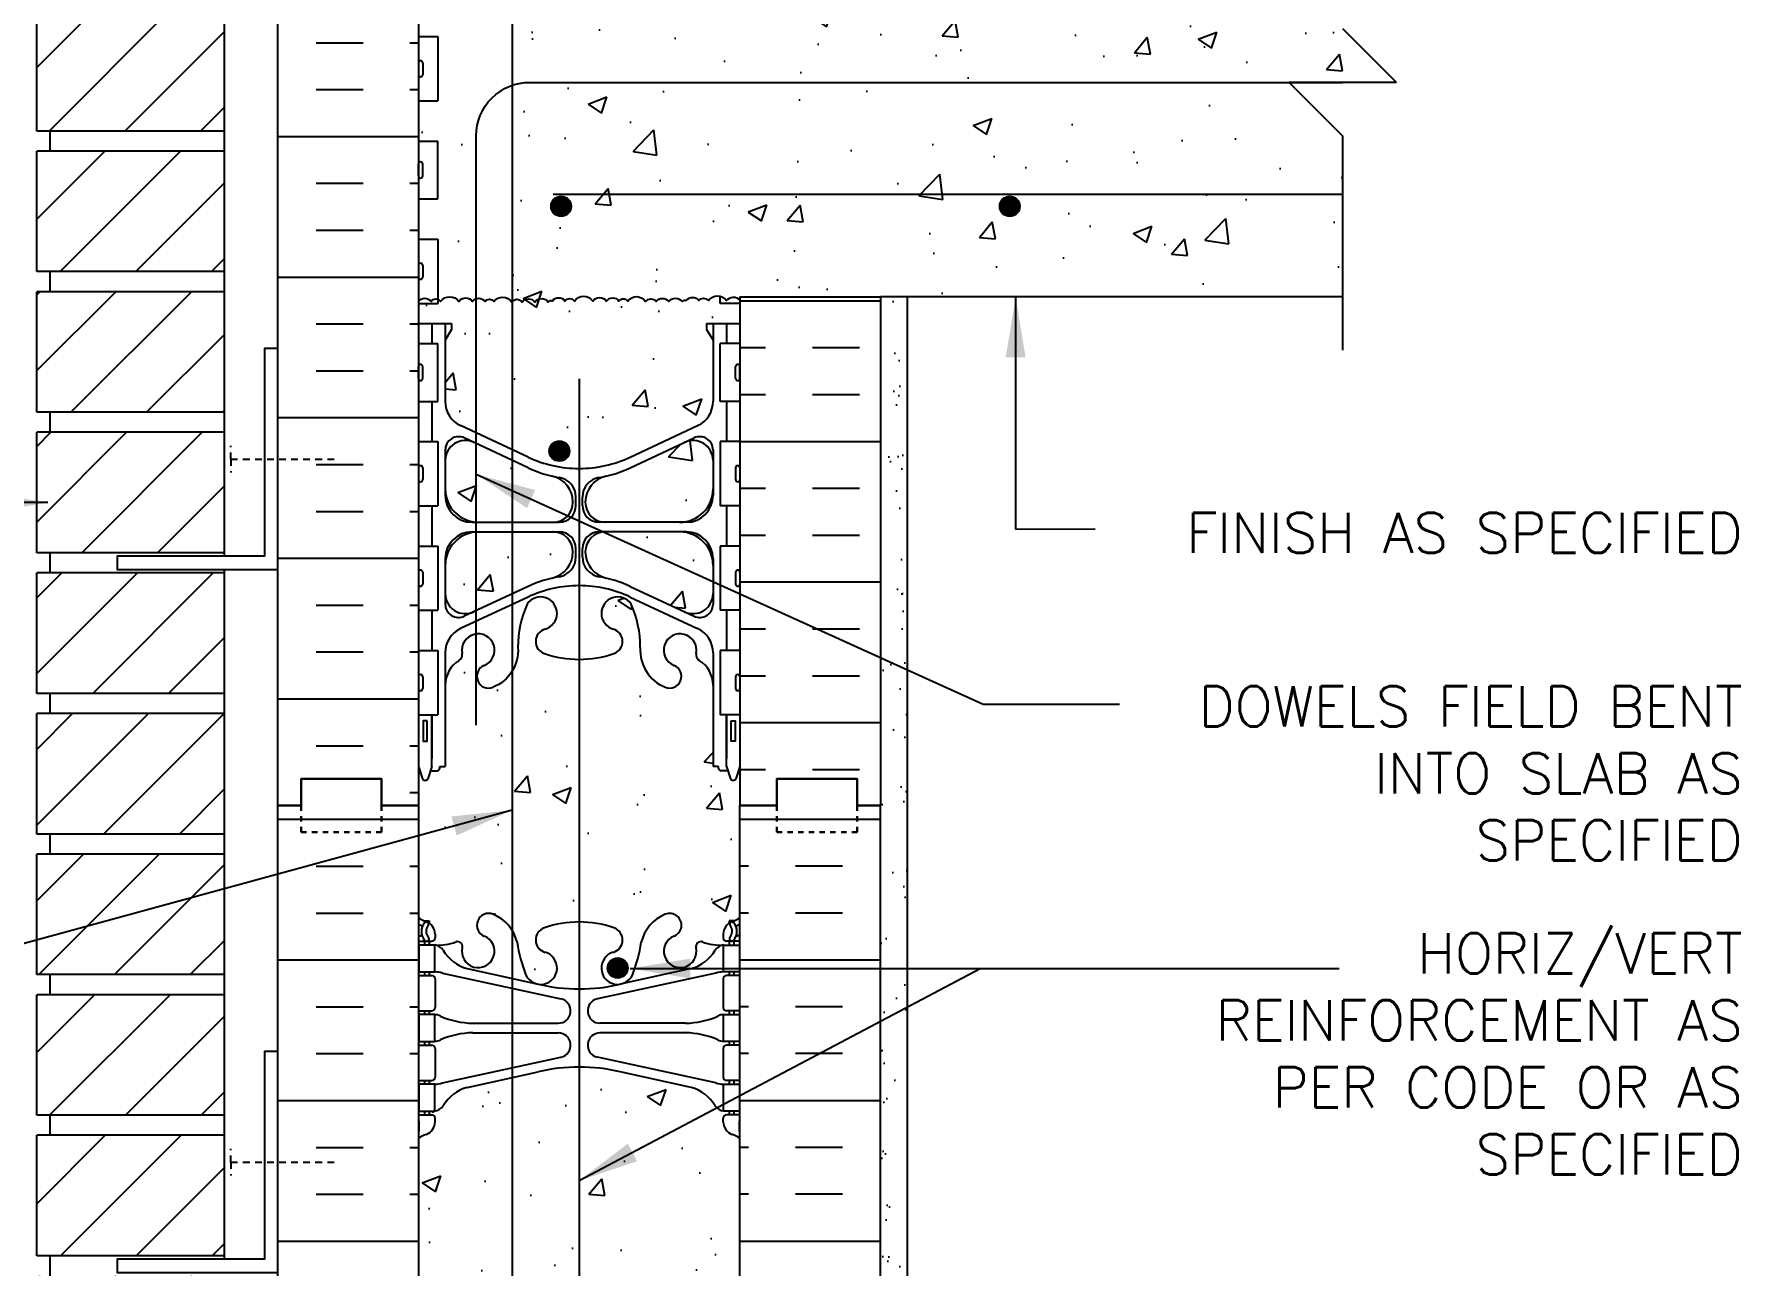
# Model space of a CAD drawing. Header units: inches. Extents: x 75 to 122.9, y 106 to 174.4.
# Drawn here: x 91 to 122.86, y 137.81 to 160.8 of the extents above; entities that cross this region are included whole.
import ezdxf

# ---------------------------------------------------------------- set-up
doc = ezdxf.new("R2010")
doc.units = ezdxf.units.IN
doc.header["$LTSCALE"] = 0.5
doc.header["$MEASUREMENT"] = 0
doc.linetypes.add('DASHED2', pattern=[0.375, 0.25, -0.125])
for name, color, linetype in [('HATCH', 12, 'Continuous'), ('line25', 2, 'Continuous'), ('LINE3', 3, 'Continuous'), ('LINE50', 5, 'Continuous'), ('LINE9', 9, 'Continuous'), ('TEXT', 4, 'Continuous'), ('Web_Edge', 9, 'Continuous')]:
    doc.layers.add(name, color=color, linetype=linetype)
doc.styles.add('DIM', font='romans.shx', dxfattribs={"width": 0.7})
doc.styles.add('ROMANS', font='romans.shx', dxfattribs={"height": 0.75})
doc.dimstyles.new('ext_12', dxfattribs={"dimscale": 12, "dimtxt": 0.09375, "dimasz": 0.09375, "dimexe": 0.09375, "dimexo": 0.0625, "dimgap": 0.0625, "dimtad": 1, "dimdec": 1, "dimzin": 3, "dimdsep": 46, "dimlunit": 4, "dimtxsty": 'DIM', "dimcen": 0.09, "dimdle": 0.09375, "dimclrt": 4, "dimadec": 0, "dimazin": 0, "dimtfac": 1, "dimtdec": 1, "dimtmove": 2, "dimatfit": 3, "dimfxl": 1, "dimfrac": 2, "dimtolj": 1, "dimtzin": 0, "dimarcsym": 0})

msp = doc.modelspace()

# ---------------------------------------------------------------- hatches: boundary and pattern name
at = {"layer": 'HATCH'}
h = msp.add_hatch(dxfattribs=at)
h.set_pattern_fill('AR-CONC', color=256, scale=0.5)
h.paths.add_polyline_path([(104.178, 130.49, 0.064398), (104.068, 130.556), (103.978, 130.556), (103.978, 130.598, -0.249069), (103.868, 130.805), (103.868, 130.872, -0.414214), (103.931, 130.935), (103.978, 130.935), (103.978, 131.005), (103.873, 131.005, 0.10046), (103.479, 130.948, -0.601435), (103.36, 131.053, 2.182095), (102.95, 130.84, -1), (102.786, 130.431, -0.24438), (102.338, 130.952, 0.053157), (102.172, 131.566, 0.223253), (101.972, 131.731), (101.952, 131.735, 0.955472), (101.814, 131.142, -0.735593), (101.827, 130.684, -0.082755), (101.178, 130.576, -0.082755), (100.53, 130.684, -0.735593), (100.542, 131.142, 0.955472), (100.404, 131.735), (100.384, 131.731, 0.223253), (100.184, 131.566, 0.053157), (100.018, 130.952, -0.24438), (99.57, 130.431, -1), (99.406, 130.84, 2.182095), (98.996, 131.053, -0.601435), (98.877, 130.948, 0.10046), (98.483, 131.005), (98.378, 131.005), (98.378, 130.935), (98.426, 130.935, -0.414214), (98.488, 130.872), (98.488, 130.805, -0.249069), (98.378, 130.598), (98.378, 130.556), (98.288, 130.556, 0.064398), (98.178, 130.49), (98.178, 128.401), (98.178, 128.401), (99.178, 129.401), (99.178, 127.401), (100.178, 128.401), (104.178, 128.401)])
h.paths.add_polyline_path([(104.178, 140.182, 0.082415), (104.035, 140.262, -0.317837), (103.868, 140.497), (103.868, 140.565, -0.414214), (103.931, 140.627), (103.978, 140.627), (103.978, 140.697), (103.873, 140.697, -0.188973), (103.717, 140.792, 0.196323), (103.268, 141.138), (101.946, 141.429, 0.057795), (101.178, 141.518, 0.057795), (100.41, 141.429), (99.088, 141.138, 0.196323), (98.639, 140.792, -0.188973), (98.483, 140.697), (98.378, 140.697), (98.378, 140.627), (98.426, 140.627, -0.414214), (98.488, 140.565), (98.488, 140.497, -0.317837), (98.321, 140.262, 0.082415), (98.178, 140.182), (98.178, 134.62, 0.082415), (98.321, 134.541, -0.317837), (98.488, 134.305), (98.488, 134.237, -0.414214), (98.426, 134.175), (98.378, 134.175), (98.378, 134.105), (98.483, 134.105, -0.188973), (98.639, 134.01, 0.196323), (99.088, 133.664), (100.41, 133.373, 0.057795), (101.178, 133.284, 0.057795), (101.946, 133.373), (103.268, 133.664, 0.196323), (103.717, 134.01, -0.188973), (103.873, 134.105), (103.978, 134.105), (103.978, 134.175), (103.931, 134.175, -0.414214), (103.868, 134.237), (103.868, 134.305, -0.317837), (104.035, 134.541, 0.082415), (104.178, 134.62)])
h.paths.add_polyline_path([(104.178, 146.401), (104.178, 147.13), (104.103, 146.9, -0.6), (104.003, 146.9), (103.954, 147.05), (103.828, 147.05, -0.414214), (103.778, 147.1), (103.778, 147.13), (103.678, 147.13), (103.678, 148.645, 0.258958), (103.419, 149.112, -0.31131), (103.362, 149.242, 2.127293), (102.95, 149.018, -1), (102.786, 148.609, -0.325306), (102.32, 149.351, 0.10488), (102.147, 150.163, 1.422913), (101.814, 149.696, -0.735593), (101.827, 149.238, -0.082755), (101.178, 149.13, -0.082755), (100.53, 149.238, -0.735593), (100.542, 149.696, 1.422913), (100.209, 150.163, 0.10488), (100.036, 149.351, -0.325306), (99.57, 148.609, -1), (99.406, 149.018, 2.127293), (98.994, 149.242, -0.31131), (98.937, 149.112, 0.258958), (98.678, 148.645), (98.678, 147.13), (98.578, 147.13), (98.578, 147.1, -0.414214), (98.528, 147.05), (98.402, 147.05), (98.353, 146.9, -0.6), (98.253, 146.9), (98.178, 147.13), (98.178, 146.401), (98.178, 144.312, 0.064398), (98.288, 144.246), (98.378, 144.246), (98.378, 144.204, -0.249069), (98.488, 143.997), (98.488, 143.93, -0.414214), (98.426, 143.867), (98.378, 143.867), (98.378, 143.797), (98.483, 143.797, 0.10046), (98.877, 143.854, -0.601435), (98.996, 143.75, 2.182095), (99.406, 143.962, -1), (99.57, 144.371, -0.24438), (100.018, 143.85, 0.053157), (100.184, 143.236, 0.223253), (100.384, 143.071), (100.404, 143.067, 0.955472), (100.542, 143.66, -0.735593), (100.53, 144.119, -0.082755), (101.178, 144.227, -0.082755), (101.827, 144.119, -0.735593), (101.814, 143.66, 0.955472), (101.952, 143.067), (101.972, 143.071, 0.223253), (102.172, 143.236, 0.053157), (102.338, 143.85, -0.24438), (102.786, 144.371, -1), (102.95, 143.962, 2.182095), (103.36, 143.75, -0.601435), (103.479, 143.854, 0.10046), (103.873, 143.797), (103.978, 143.797), (103.978, 143.867), (103.931, 143.867, -0.414214), (103.868, 143.93), (103.868, 143.997, -0.249069), (103.978, 144.204), (103.978, 144.246), (104.068, 144.246, 0.064398), (104.178, 144.312)])
h.paths.add_polyline_path([(101.063, 151.136, 0.413582), (100.688, 151.51), (99.303, 151.51, 0.414214), (98.678, 150.885), (98.678, 150.358, 0.549071), (99.212, 150.018), (100.224, 150.492, -0.053094), (100.675, 150.647, 0.350119)])
h.paths.add_polyline_path([(103.053, 151.51), (101.668, 151.51, 0.413582), (101.293, 151.136, 0.350119), (101.681, 150.647, -0.053094), (102.132, 150.492), (103.144, 150.018, 0.549071), (103.678, 150.358), (103.678, 150.885, 0.414214)])
h.paths.add_polyline_path([(103.678, 152.315), (103.678, 152.842, 0.549071), (103.144, 153.181), (102.132, 152.707, -0.053094), (101.681, 152.552, 0.350119), (101.293, 152.064, 0.413582), (101.668, 151.69), (103.053, 151.69, 0.414214)])
h.paths.add_polyline_path([(100.675, 152.552, -0.053094), (100.224, 152.707), (99.212, 153.181, 0.549071), (98.678, 152.842), (98.678, 152.315, 0.414214), (99.303, 151.69), (100.688, 151.69, 0.413582), (101.063, 152.064, 0.350119)])
h.paths.add_polyline_path([(103.678, 155.089), (103.558, 155.289), (103.558, 155.401), (104.178, 155.401), (104.178, 155.776), (103.813, 155.776), (103.813, 155.909, 0.313522), (103.59, 155.827, 0.520567), (103.412, 155.827, 0.520567), (103.178, 155.827, 0.434064), (103.101, 155.809, 0.520567), (102.85, 155.809, 0.520567), (102.615, 155.809, 0.520567), (102.419, 155.809, 0.520567), (102.084, 155.82, 0.520567), (101.921, 155.82, 0.520567), (101.688, 155.82, 0.520567), (101.432, 155.82, 0.520567), (101.09, 155.82, 0.520567), (100.913, 155.82, 0.520567), (100.678, 155.82, 0.434064), (100.602, 155.801, 0.520567), (100.351, 155.801, 0.520567), (100.116, 155.801, 0.520567), (99.919, 155.801, 0.520567), (99.585, 155.812, 0.520567), (99.421, 155.812, 0.520567), (99.189, 155.812, 0.520567), (98.932, 155.812, 0.520567), (98.591, 155.812, 0.144272), (98.543, 155.85), (98.543, 155.776), (98.178, 155.776), (98.178, 155.401), (98.798, 155.401), (98.798, 155.289), (98.678, 155.089), (98.678, 153.948, 0.291097), (98.966, 153.495), (100.224, 152.906, 0.109869), (101.178, 152.694, 0.109869), (102.132, 152.906), (103.39, 153.495, 0.291097), (103.678, 153.948)])
h.paths.add_polyline_path([(115.433, 158.901), (114.433, 159.901), (116.433, 159.901), (115.433, 160.901), (115.433, 163.901), (106.366, 163.901), (104.866, 163.901), (104.866, 163.962, 0.389483), (104.59, 163.901, 0.520567), (104.413, 163.901, 0.520567), (104.178, 163.901, 0.48878), (103.931, 163.889, 0.520567), (103.59, 163.889, 0.520567), (103.412, 163.889, 0.520567), (103.178, 163.889, 0.434064), (103.101, 163.87, 0.520567), (102.85, 163.87, 0.520567), (102.615, 163.87, 0.520567), (102.419, 163.87, 0.520567), (102.084, 163.881, 0.520567), (101.921, 163.881, 0.520567), (101.688, 163.881, 0.520567), (101.432, 163.881, 0.520567), (101.09, 163.881, 0.520567), (100.913, 163.881, 0.520567), (100.678, 163.881, 0.434064), (100.602, 163.863, 0.520567), (100.351, 163.863, 0.520567), (100.116, 163.863, 0.520567), (99.919, 163.863, 0.520567), (99.585, 163.874, 0.520567), (99.421, 163.874, 0.520567), (99.189, 163.874, 0.520567), (98.932, 163.874, 0.520567), (98.591, 163.874, 0.520567), (98.413, 163.874, 0.522611), (98.178, 163.873), (98.178, 162.586), (98.543, 162.586), (98.543, 161.506), (98.178, 161.506), (98.178, 160.756), (98.543, 160.756), (98.543, 159.556), (98.178, 159.556), (98.178, 158.806), (98.543, 158.806), (98.543, 157.726), (98.178, 157.726), (98.178, 156.976), (98.543, 156.976), (98.543, 155.85, -0.144272), (98.591, 155.812, -0.520567), (98.932, 155.812, -0.520567), (99.189, 155.812, -0.520567), (99.421, 155.812, -0.520567), (99.585, 155.812, -0.520567), (99.919, 155.801, -0.520567), (100.116, 155.801, -0.520567), (100.351, 155.801, -0.520567), (100.602, 155.801, -0.434064), (100.678, 155.82, -0.520567), (100.913, 155.82, -0.520567), (101.09, 155.82, -0.520567), (101.432, 155.82, -0.520567), (101.688, 155.82, -0.520567), (101.921, 155.82, -0.520567), (102.084, 155.82, -0.520567), (102.419, 155.809, -0.520567), (102.615, 155.809, -0.520567), (102.85, 155.809, -0.520567), (103.101, 155.809, -0.434064), (103.178, 155.827, -0.520567), (103.412, 155.827, -0.520567), (103.59, 155.827, -0.313522), (103.813, 155.909, -0.177995), (103.931, 155.827, -0.48878), (104.178, 155.839), (104.178, 155.901), (106.803, 155.901), (115.433, 155.901)])
h.paths.add_polyline_path([(104.178, 166.49, 0.064398), (104.068, 166.556), (103.978, 166.556), (103.978, 166.598, -0.249069), (103.868, 166.805), (103.868, 166.872, -0.414214), (103.931, 166.935), (103.978, 166.935), (103.978, 167.005), (103.873, 167.005, 0.10046), (103.479, 166.948, -0.601435), (103.36, 167.053, 2.182095), (102.95, 166.84, -1), (102.786, 166.431, -0.24438), (102.338, 166.952, 0.053157), (102.172, 167.566, 0.223253), (101.972, 167.731), (101.952, 167.735, 0.955472), (101.814, 167.142, -0.735593), (101.827, 166.684, -0.082755), (101.178, 166.576, -0.082755), (100.53, 166.684, -0.735593), (100.542, 167.142, 0.955472), (100.404, 167.735), (100.384, 167.731, 0.223253), (100.184, 167.566, 0.053157), (100.018, 166.952, -0.24438), (99.57, 166.431, -1), (99.406, 166.84, 2.182095), (98.996, 167.053, -0.601435), (98.877, 166.948, 0.10046), (98.483, 167.005), (98.378, 167.005), (98.378, 166.935), (98.426, 166.935, -0.414214), (98.488, 166.872), (98.488, 166.805, -0.249069), (98.378, 166.598), (98.378, 166.556), (98.288, 166.556, 0.064398), (98.178, 166.49), (98.178, 164.401), (98.178, 163.873, -0.522611), (98.413, 163.874, -0.520567), (98.591, 163.874, -0.520567), (98.932, 163.874, -0.520567), (99.189, 163.874, -0.520567), (99.421, 163.874, -0.520567), (99.585, 163.874, -0.520567), (99.919, 163.863, -0.520567), (100.116, 163.863, -0.520567), (100.351, 163.863, -0.520567), (100.602, 163.863, -0.434064), (100.678, 163.881, -0.520567), (100.913, 163.881, -0.520567), (101.09, 163.881, -0.520567), (101.432, 163.881, -0.520567), (101.688, 163.881, -0.520567), (101.921, 163.881, -0.520567), (102.084, 163.881, -0.520567), (102.419, 163.87, -0.520567), (102.615, 163.87, -0.520567), (102.85, 163.87, -0.520567), (103.101, 163.87, -0.434064), (103.178, 163.889, -0.520567), (103.412, 163.889, -0.520567), (103.59, 163.889, -0.520567), (103.931, 163.889, -0.48878), (104.178, 163.901, -0.520567), (104.413, 163.901, -0.520567), (104.59, 163.901, -0.389483), (104.866, 163.962), (104.866, 164.401), (104.178, 164.401)])
h.paths.add_polyline_path([(104.178, 173.401), (100.178, 173.401), (99.178, 172.401), (99.178, 174.401), (98.178, 173.401), (98.178, 170.62, 0.082415), (98.321, 170.541, -0.317837), (98.488, 170.305), (98.488, 170.237, -0.414214), (98.426, 170.175), (98.378, 170.175), (98.378, 170.105), (98.483, 170.105, -0.188973), (98.639, 170.01, 0.196323), (99.088, 169.664), (100.41, 169.373, 0.057795), (101.178, 169.284, 0.057795), (101.946, 169.373), (103.268, 169.664, 0.196323), (103.717, 170.01, -0.188973), (103.873, 170.105), (103.978, 170.105), (103.978, 170.175), (103.931, 170.175, -0.414214), (103.868, 170.237), (103.868, 170.305, -0.317837), (104.035, 170.541, 0.082415), (104.178, 170.62)])
h = msp.add_hatch(dxfattribs=at)
h.set_pattern_fill('ANSI31', color=256, scale=8, style=0)
h.set_pattern_definition([(45, (92.1818, 165.549), (-0.707107, 0.707107), [])])
h.paths.add_polyline_path([(94.553, 166.494), (91.053, 166.494), (91.053, 164.244), (94.553, 164.244)])
h.paths.add_polyline_path([(94.553, 163.869), (91.053, 163.869), (91.053, 161.619), (94.553, 161.619)])
h.paths.add_polyline_path([(94.553, 161.244), (91.053, 161.244), (91.053, 158.994), (94.553, 158.994)])
h.paths.add_polyline_path([(94.553, 158.619), (91.053, 158.619), (91.053, 156.369), (94.552, 156.369)])
h.paths.add_polyline_path([(94.552, 155.994), (91.053, 155.994), (91.053, 153.744), (94.552, 153.744)])
h.paths.add_polyline_path([(94.552, 153.369), (91.053, 153.369), (91.053, 151.119), (94.552, 151.119)])
h.paths.add_polyline_path([(94.553, 169.119), (91.053, 169.119), (91.053, 166.869), (94.553, 166.869)])
h.paths.add_polyline_path([(94.553, 171.744), (91.053, 171.744), (91.053, 169.494), (94.553, 169.494)])
h.paths.add_polyline_path([(94.553, 173.401), (91.053, 173.401), (91.053, 172.119), (94.553, 172.119)])
h.paths.add_polyline_path([(94.551, 142.869), (91.053, 142.869), (91.053, 140.619), (94.551, 140.619)])
h.paths.add_polyline_path([(94.551, 140.244), (91.053, 140.244), (91.053, 137.994), (94.551, 137.994)])
h.paths.add_polyline_path([(94.551, 137.619), (91.053, 137.619), (91.053, 135.369), (94.55, 135.369)])
h.paths.add_polyline_path([(94.55, 134.994), (91.053, 134.994), (91.053, 132.744), (94.55, 132.744)])
h.paths.add_polyline_path([(94.55, 132.369), (91.053, 132.369), (91.053, 130.119), (94.55, 130.119)])
h.paths.add_polyline_path([(94.552, 150.744), (91.053, 150.744), (91.053, 148.494), (94.552, 148.494)])
h.paths.add_polyline_path([(94.552, 148.119), (91.053, 148.119), (91.053, 145.869), (94.551, 145.869)])
h.paths.add_polyline_path([(94.551, 145.494), (91.053, 145.494), (91.053, 143.244), (94.551, 143.244)])
h.paths.add_polyline_path([(91.053, 128.401), (94.55, 128.401), (94.55, 129.744), (91.053, 129.744)])
h = msp.add_hatch(dxfattribs=at)
h.set_pattern_fill('INSUL', color=256, scale=7, style=0)
h.set_pattern_definition([(0, (-2827.9834, -250.6084), (0, 2.625), []), (0, (-2827.9834, -249.7334), (0, 2.625), [0.875, -0.875]), (0, (-2827.9834, -248.8584), (0, 2.625), [0.875, -0.875])])
h.paths.add_polyline_path([(95.553, 146.401), (95.991, 146.401), (95.991, 146.901), (97.491, 146.901), (97.491, 146.401), (98.178, 146.401), (98.178, 164.401), (97.491, 164.401), (97.491, 164.901), (95.991, 164.901), (95.991, 164.401), (95.553, 164.401)])
h = msp.add_hatch(dxfattribs=at)
h.set_pattern_fill('INSUL', color=256, scale=7, style=0)
h.set_pattern_definition([(0, (105.5324, 155.8238), (0, 2.625), []), (0, (105.5324, 156.6988), (0, 2.625), [0.875, -0.875]), (0, (105.5324, 157.5738), (0, 2.625), [0.875, -0.875])])
h.paths.add_polyline_path([(106.803, 155.901), (104.178, 155.901), (104.178, 155.618), (106.803, 155.618)])
h.paths.add_polyline_path([(106.803, 155.618), (104.178, 155.618), (104.178, 146.401), (104.866, 146.401), (104.866, 146.901), (106.366, 146.901), (106.366, 146.401), (106.803, 146.401)])
h = msp.add_hatch(dxfattribs=at)
h.set_pattern_fill('AR-SAND', color=256, scale=0.5, style=0)
h.set_pattern_definition([(37.5, (107.2565, 149.0647), (-0.031497, 0.963412), [0, -0.76, 0, -0.85, 0, -0.8125]), (7.5, (107.2565, 149.0647), (0.88489, 1.41107), [0, -0.41, 0, -0.685, 0, -0.2625]), (327.5, (106.6415, 149.0647), (1.55707, 0.00283), [0, -0.25, 0, -0.9, 0, -1.175]), (317.5, (106.6415, 149.0647), (1.50306, 0.43884), [0, -0.125, 0, -0.59, 0, -0.675])])
h.paths.add_polyline_path([(107.303, 155.901), (106.803, 155.901), (106.803, 146.401), (106.803, 145.981), (107.303, 145.981)])
h.paths.add_polyline_path([(107.303, 140.967), (106.803, 140.967), (106.803, 128.402), (107.303, 128.402)])
h.paths.add_polyline_path([(107.303, 145.901), (106.803, 145.901), (106.803, 140.967), (107.303, 140.967)])
h = msp.add_hatch(dxfattribs=at)
h.set_pattern_fill('INSUL', color=256, scale=7, style=0)
h.set_pattern_definition([(0, (-2827.9834, -268.6084), (0, 2.625), []), (0, (-2827.9834, -267.7334), (0, 2.625), [0.875, -0.875]), (0, (-2827.9834, -266.8584), (0, 2.625), [0.875, -0.875])])
h.paths.add_polyline_path([(95.553, 128.401), (95.991, 128.401), (95.991, 128.901), (97.491, 128.901), (97.491, 128.401), (98.178, 128.401), (98.178, 146.401), (97.491, 146.401), (97.491, 146.901), (95.991, 146.901), (95.991, 146.401), (95.553, 146.401)])
h = msp.add_hatch(dxfattribs=at)
h.set_pattern_fill('INSUL', color=256, scale=7, style=0)
h.set_pattern_definition([(180, (3030.3397, -268.6084), (0, 2.625), []), (180, (3030.3397, -267.7334), (0, 2.625), [0.875, -0.875]), (180, (3030.3397, -266.8584), (0, 2.625), [0.875, -0.875])])
h.paths.add_polyline_path([(106.803, 128.401), (106.366, 128.401), (106.366, 128.901), (104.866, 128.901), (104.866, 128.401), (104.178, 128.401), (104.178, 146.401), (104.866, 146.401), (104.866, 146.901), (106.366, 146.901), (106.366, 146.401), (106.803, 146.401)])
at = {"layer": 'LINE3'}
for points in [[(101.029, 157.588, 1), (100.654, 157.588, 1)], [(109.404, 157.588, 1), (109.029, 157.588, 1)], [(100.621, 153.018, 1), (100.996, 153.018, 1)], [(101.709, 143.367, 1), (102.084, 143.367, 1)]]:
    msp.add_hatch(color=256, dxfattribs=at).paths.add_polyline_path(points)

# ---------------------------------------------------------------- linework, layer by layer
at = {"layer": 'HATCH'}
for points in [[(98.179, 155.812, -0.520567), (98.413, 155.812, -0.520567), (98.591, 155.812, -0.520567), (98.932, 155.812, -0.520567), (99.189, 155.812, -0.520567), (99.421, 155.812, -0.520567), (99.585, 155.812, -0.520567), (99.919, 155.801, -0.520567), (100.116, 155.801, -0.520567), (100.351, 155.801, -0.520567), (100.602, 155.801, -0.434064), (100.678, 155.82, -0.434064)], [(100.678, 155.82, -0.520567), (100.913, 155.82, -0.520567), (101.09, 155.82, -0.520567), (101.432, 155.82, -0.520567), (101.688, 155.82, -0.520567), (101.921, 155.82, -0.520567), (102.084, 155.82, -0.520567), (102.419, 155.809, -0.520567), (102.615, 155.809, -0.520567), (102.85, 155.809, -0.520567), (103.101, 155.809, -0.434064), (103.178, 155.827, -0.434064)], [(103.178, 155.827, -0.520567), (103.412, 155.827, -0.520567), (103.59, 155.827, -0.520567), (103.931, 155.827, -0.48878), (104.178, 155.839, -0.48878)]]:
    msp.add_lwpolyline(points, format="xyb", dxfattribs=at)
at = {"layer": 'line25'}
for p, q in [((98.178, 164.401), (98.178, 146.401)), ((94.553, 163.931), (94.553, 151.056)), ((91.053, 158.994), (91.053, 161.244)), ((98.178, 160.756), (98.543, 160.756)), ((98.543, 160.756), (98.543, 159.556)), ((98.178, 159.556), (98.543, 159.556)), ((94.553, 158.994), (91.053, 158.994)), ((91.303, 158.619), (91.303, 158.994)), ((98.178, 158.806), (98.543, 158.806)), ((98.543, 157.726), (98.543, 158.806)), ((94.553, 158.619), (91.053, 158.619)), ((91.053, 156.369), (91.053, 158.619)), ((98.178, 157.726), (98.543, 157.726)), ((98.178, 156.976), (98.543, 156.976)), ((98.543, 156.976), (98.543, 155.776)), ((94.553, 156.369), (91.053, 156.369)), ((91.303, 155.994), (91.303, 156.369)), ((94.553, 155.994), (91.053, 155.994)), ((91.053, 153.744), (91.053, 155.994)), ((103.813, 155.776), (103.813, 155.909)), ((104.178, 155.901), (104.178, 146.401)), ((98.178, 155.776), (98.543, 155.776)), ((104.178, 155.776), (103.813, 155.776)), ((98.178, 155.026), (98.543, 155.026)), ((98.543, 153.946), (98.543, 155.026)), ((104.178, 155.026), (103.813, 155.026)), ((103.813, 153.946), (103.813, 155.026)), ((98.178, 153.946), (98.543, 153.946)), ((104.178, 153.946), (103.813, 153.946)), ((94.553, 153.744), (91.053, 153.744)), ((91.303, 153.369), (91.303, 153.744)), ((94.553, 153.369), (91.053, 153.369)), ((91.053, 151.119), (91.053, 153.369)), ((98.178, 153.196), (98.543, 153.196)), ((98.543, 153.196), (98.543, 151.996)), ((104.178, 153.196), (103.813, 153.196)), ((103.813, 153.196), (103.813, 151.996)), ((98.178, 151.996), (98.543, 151.996)), ((104.178, 151.996), (103.813, 151.996)), ((94.553, 151.119), (91.053, 151.119)), ((91.303, 150.744), (91.303, 151.119)), ((98.178, 151.246), (98.543, 151.246)), ((98.543, 151.246), (98.543, 150.046)), ((103.813, 151.246), (103.813, 150.046)), ((104.178, 151.246), (103.813, 151.246)), ((94.553, 150.744), (91.053, 150.744)), ((91.053, 148.494), (91.053, 150.744)), ((94.553, 150.806), (94.553, 137.931)), ((98.178, 150.046), (98.543, 150.046)), ((104.178, 150.046), (103.813, 150.046)), ((98.178, 149.296), (98.543, 149.296)), ((98.543, 149.296), (98.543, 148.096)), ((104.178, 149.296), (103.813, 149.296)), ((103.813, 149.296), (103.813, 148.096)), ((94.553, 148.494), (91.053, 148.494)), ((91.303, 148.119), (91.303, 148.494)), ((94.553, 148.119), (91.053, 148.119)), ((91.053, 145.869), (91.053, 148.119)), ((98.178, 148.096), (98.543, 148.096)), ((98.178, 148.096), (98.178, 146.401)), ((104.178, 148.096), (103.813, 148.096)), ((98.178, 146.401), (98.178, 128.401)), ((104.178, 128.401), (104.178, 146.401)), ((94.553, 145.869), (91.053, 145.869)), ((91.303, 145.494), (91.303, 145.869)), ((94.553, 145.494), (91.053, 145.494)), ((91.053, 143.244), (91.053, 145.494)), ((94.553, 143.244), (91.053, 143.244)), ((91.303, 142.869), (91.303, 143.244)), ((94.553, 142.869), (91.053, 142.869)), ((91.053, 140.619), (91.053, 142.869)), ((94.553, 140.619), (91.053, 140.619)), ((91.303, 140.244), (91.303, 140.619)), ((94.553, 140.244), (91.053, 140.244)), ((91.053, 137.994), (91.053, 140.244)), ((94.553, 137.994), (91.053, 137.994)), ((91.303, 137.619), (91.303, 137.994))]:
    msp.add_line(p, q, dxfattribs=at)
at = {"layer": 'LINE3'}
for p, q in [((99.928, 173.151), (99.928, 128.651)), ((115.433, 157.807), (100.696, 157.807)), ((101.178, 154.369), (101.178, 128.401))]:
    msp.add_line(p, q, dxfattribs=at)
at = {"layer": 'LINE3', "linetype": 'Continuous'}
msp.add_lwpolyline([(99.256, 147.903), (99.256, 158.903, -0.414214), (100.256, 159.903), (115.433, 159.903)], format="xyb", dxfattribs=at)
at = {"layer": 'LINE3'}
for centre in [(100.841, 157.588), (109.216, 157.588), (100.809, 153.018), (101.897, 143.367)]:
    msp.add_circle(centre, 0.188, dxfattribs=at)
at = {"layer": 'LINE50'}
for p, q in [((95.553, 146.401), (95.553, 164.401)), ((104.178, 155.901), (106.803, 155.901)), ((106.803, 155.901), (106.803, 146.401)), ((95.553, 128.401), (95.553, 146.401)), ((106.803, 128.401), (106.803, 146.401))]:
    msp.add_line(p, q, dxfattribs=at)
for points in [[(95.553, 146.401), (95.991, 146.401), (95.991, 146.901), (97.491, 146.901), (97.491, 146.401), (98.178, 146.401)], [(98.178, 146.401), (97.491, 146.401), (97.491, 146.901), (95.991, 146.901), (95.991, 146.401), (95.553, 146.401)], [(95.553, 146.401), (95.991, 146.401), (95.991, 146.901), (97.491, 146.901), (97.491, 146.401), (98.178, 146.401)], [(104.178, 146.401), (104.866, 146.401), (104.866, 146.901), (106.366, 146.901), (106.366, 146.401), (106.803, 146.401)], [(104.178, 146.401), (104.866, 146.401), (104.866, 146.901), (106.366, 146.901), (106.366, 146.401), (106.803, 146.401)], [(106.803, 146.401), (106.366, 146.401), (106.366, 146.901), (104.866, 146.901), (104.866, 146.401), (104.178, 146.401)]]:
    msp.add_lwpolyline(points, dxfattribs=at)
at = {"layer": 'LINE9'}
for p, q in [((116.433, 159.901), (115.433, 160.901)), ((98.178, 160.266), (98.178, 160.046)), ((98.218, 160.306), (98.218, 160.306)), ((98.258, 160.266), (98.258, 160.046)), ((98.178, 160.211), (98.178, 160.211)), ((98.178, 160.101), (98.178, 160.101)), ((98.218, 160.006), (98.218, 160.006)), ((116.433, 159.901), (114.433, 159.901)), ((114.433, 159.901), (115.433, 158.901)), ((115.433, 154.901), (115.433, 158.901)), ((98.178, 158.156), (98.178, 158.376)), ((98.218, 158.416), (98.218, 158.416)), ((98.258, 158.156), (98.258, 158.376)), ((98.178, 158.321), (98.178, 158.321)), ((98.178, 158.211), (98.178, 158.211)), ((98.218, 158.116), (98.218, 158.116)), ((98.178, 156.486), (98.178, 156.266)), ((98.178, 156.431), (98.178, 156.431)), ((98.218, 156.526), (98.218, 156.526)), ((98.258, 156.486), (98.258, 156.266)), ((98.178, 156.321), (98.178, 156.321)), ((98.218, 156.226), (98.218, 156.226)), ((115.433, 155.901), (106.803, 155.901)), ((107.303, 155.901), (107.303, 128.401)), ((98.178, 155.401), (98.798, 155.401)), ((98.678, 155.401), (98.678, 153.948)), ((98.798, 155.289), (98.678, 155.089)), ((98.798, 155.401), (98.798, 155.289)), ((103.558, 155.401), (103.558, 155.289)), ((103.558, 155.401), (104.178, 155.401)), ((103.558, 155.289), (103.678, 155.089)), ((103.678, 155.401), (103.678, 153.948)), ((98.178, 154.376), (98.178, 154.596)), ((98.178, 154.541), (98.178, 154.541)), ((98.218, 154.636), (98.218, 154.636)), ((98.258, 154.376), (98.258, 154.596)), ((104.098, 154.376), (104.098, 154.596)), ((104.138, 154.636), (104.138, 154.636)), ((104.178, 154.376), (104.178, 154.596)), ((104.178, 154.541), (104.178, 154.541)), ((98.178, 154.431), (98.178, 154.431)), ((98.218, 154.336), (98.218, 154.336)), ((104.138, 154.336), (104.138, 154.336)), ((104.178, 154.431), (104.178, 154.431)), ((100.224, 152.906), (98.966, 153.495)), ((100.224, 152.707), (99.034, 153.265)), ((102.132, 152.906), (103.39, 153.495)), ((102.132, 152.707), (103.322, 153.265)), ((98.678, 153.038), (98.678, 152.19)), ((103.678, 153.038), (103.678, 152.19)), ((98.178, 152.706), (98.178, 152.486)), ((98.178, 152.651), (98.178, 152.651)), ((98.218, 152.746), (98.218, 152.746)), ((98.258, 152.706), (98.258, 152.486)), ((104.098, 152.706), (104.098, 152.486)), ((104.138, 152.746), (104.138, 152.746)), ((104.178, 152.706), (104.178, 152.486)), ((104.178, 152.651), (104.178, 152.651)), ((98.178, 152.541), (98.178, 152.541)), ((98.218, 152.446), (98.218, 152.446)), ((104.138, 152.446), (104.138, 152.446)), ((104.178, 152.541), (104.178, 152.541)), ((101.118, 152.002), (101.118, 152.157)), ((101.238, 152.002), (101.238, 152.157)), ((99.178, 151.69), (100.806, 151.69)), ((103.178, 151.69), (101.551, 151.69)), ((99.178, 151.51), (100.806, 151.51)), ((103.178, 151.51), (101.551, 151.51)), ((101.063, 151.135), (101.063, 151.135)), ((101.118, 151.043), (101.118, 151.197)), ((101.238, 151.043), (101.238, 151.197)), ((101.293, 151.135), (101.293, 151.135)), ((98.178, 150.756), (98.178, 150.536)), ((98.178, 150.701), (98.178, 150.701)), ((98.258, 150.756), (98.258, 150.536)), ((98.678, 151.01), (98.678, 150.162)), ((103.678, 151.01), (103.678, 150.162)), ((104.098, 150.756), (104.098, 150.536)), ((104.178, 150.756), (104.178, 150.536)), ((104.178, 150.701), (104.178, 150.701)), ((98.178, 150.591), (98.178, 150.591)), ((98.218, 150.496), (98.218, 150.496)), ((100.224, 150.492), (99.034, 149.935)), ((102.132, 150.492), (103.322, 149.935)), ((104.138, 150.496), (104.138, 150.496)), ((104.178, 150.591), (104.178, 150.591)), ((100.224, 150.294), (98.966, 149.705)), ((102.132, 150.294), (103.39, 149.705)), ((98.678, 149.252), (98.678, 147.13)), ((103.678, 149.252), (103.678, 147.13)), ((98.178, 148.806), (98.178, 148.586)), ((98.218, 148.846), (98.218, 148.846)), ((98.258, 148.806), (98.258, 148.586)), ((104.098, 148.806), (104.098, 148.586)), ((104.138, 148.846), (104.138, 148.846)), ((104.178, 148.806), (104.178, 148.586)), ((98.178, 148.751), (98.178, 148.751)), ((98.178, 148.641), (98.178, 148.641)), ((98.218, 148.546), (98.218, 148.546)), ((104.138, 148.546), (104.138, 148.546)), ((104.178, 148.751), (104.178, 148.751)), ((104.178, 148.641), (104.178, 148.641)), ((98.428, 147.13), (98.428, 148.096)), ((103.928, 147.13), (103.928, 148.096)), ((98.178, 147.13), (98.253, 146.9)), ((98.428, 147.13), (98.353, 146.9)), ((98.402, 147.05), (98.528, 147.05)), ((98.578, 147.1), (98.578, 147.13)), ((98.578, 147.13), (98.678, 147.13)), ((98.578, 147.1), (98.578, 147.1)), ((103.778, 147.13), (103.678, 147.13)), ((103.778, 147.1), (103.778, 147.13)), ((103.778, 147.1), (103.778, 147.1)), ((103.954, 147.05), (103.828, 147.05)), ((103.928, 147.13), (104.003, 146.9)), ((104.178, 147.13), (104.103, 146.9))]:
    msp.add_line(p, q, dxfattribs=at)
at = {"layer": 'LINE9', "linetype": 'DASHED2'}
for p, q in [((94.678, 152.869), (94.678, 153.119)), ((94.678, 152.869), (96.678, 152.869)), ((94.678, 152.869), (94.678, 152.619)), ((94.678, 139.744), (94.678, 139.994)), ((94.678, 139.744), (96.678, 139.744)), ((94.678, 139.744), (94.678, 139.494))]:
    msp.add_line(p, q, dxfattribs=at)
at = {"layer": 'LINE9'}
for points in [[(98.428, 155.401), (98.428, 155.026)], [(103.928, 155.401), (103.928, 155.026)], [(98.428, 153.946), (98.428, 153.196)], [(103.928, 153.946), (103.928, 153.196)], [(98.428, 151.996), (98.428, 151.246)], [(103.928, 151.996), (103.928, 151.246)], [(98.428, 150.046), (98.428, 149.296)], [(103.928, 150.046), (103.928, 149.296)], [(104.178, 148.53), (104.178, 147.13)], [(98.428, 148.096), (98.428, 147.28)], [(103.928, 148.096), (103.928, 147.28)]]:
    msp.add_lwpolyline(points, dxfattribs=at)
for points in [[(95.553, 154.931), (95.303, 154.931), (95.303, 151.056), (92.553, 151.056), (92.553, 150.806), (95.553, 150.806)], [(98.338, 147.98), (98.268, 147.98), (98.268, 147.6), (98.338, 147.6)], [(104.018, 147.98), (104.088, 147.98), (104.088, 147.6), (104.018, 147.6)], [(95.553, 141.806), (95.303, 141.806), (95.303, 137.931), (92.553, 137.931), (92.553, 137.681), (95.553, 137.681)]]:
    msp.add_lwpolyline(points, close=True, dxfattribs=at)
for points in [[(100.036, 149.351, -0.325312), (99.57, 148.609)], [(102.32, 149.351, 0.325312), (102.786, 148.609)]]:
    msp.add_lwpolyline(points, format="xyb", dxfattribs=at)
at = {"layer": 'LINE9', "linetype": 'DASHED2', "ltscale": 0.15}
for points in [[(97.491, 146.401), (97.491, 146.401), (97.491, 145.901), (95.991, 145.901), (95.991, 146.401), (95.991, 146.401)], [(95.991, 146.401), (95.991, 146.401), (95.991, 145.901), (97.491, 145.901), (97.491, 146.401), (97.491, 146.401)], [(104.866, 146.401), (104.866, 146.401), (104.866, 145.901), (106.366, 145.901), (106.366, 146.401), (106.366, 146.401)], [(106.366, 146.401), (106.366, 146.401), (106.366, 145.901), (104.866, 145.901), (104.866, 146.401), (104.866, 146.401)], [(106.366, 146.401), (106.366, 146.401), (106.366, 145.901), (104.866, 145.901), (104.866, 146.401), (104.866, 146.401)]]:
    msp.add_lwpolyline(points, dxfattribs=at)
at = {"layer": 'LINE9'}
for centre, radius, start, end in [((98.218, 160.266), 0.04, 90, 180), ((98.218, 160.266), 0.04, 0, 90), ((98.218, 160.046), 0.04, 180, 270), ((98.218, 160.046), 0.04, 270, 0), ((98.218, 158.376), 0.04, 90, 180), ((98.218, 158.376), 0.04, 360, 90), ((98.218, 158.156), 0.04, 180, 270), ((98.218, 158.156), 0.04, 270, 0), ((98.218, 156.486), 0.04, 90, 180), ((98.218, 156.486), 0.04, 0, 90), ((98.218, 156.266), 0.04, 180, 270), ((98.218, 156.266), 0.04, 270, 0), ((98.218, 154.596), 0.04, 90, 180), ((98.218, 154.596), 0.04, 360, 90), ((104.138, 154.596), 0.04, 90, 180), ((104.138, 154.596), 0.04, 0, 90), ((98.218, 154.376), 0.04, 180, 270), ((98.218, 154.376), 0.04, 270, 0), ((104.138, 154.376), 0.04, 180, 270), ((104.138, 154.376), 0.04, 270, 0), ((99.178, 153.948), 0.5, 180, 244.9204), ((103.178, 153.948), 0.5, 295.0796, 360), ((98.928, 153.038), 0.25, 64.9204, 180), ((103.428, 153.038), 0.25, 360, 115.0796), ((99.053, 152.842), 0.375, 64.9204, 180), ((103.303, 152.842), 0.375, 0, 115.0796), ((98.218, 152.706), 0.04, 90, 180), ((98.218, 152.706), 0.04, 0, 90), ((101.178, 154.944), 2.25, 244.9204, 270), ((101.178, 154.745), 2.25, 244.9204, 260.4613), ((101.178, 154.944), 2.25, 270, 295.0796), ((101.178, 154.745), 2.25, 279.5387, 295.0796), ((104.138, 152.706), 0.04, 90, 180), ((104.138, 152.706), 0.04, 360, 90), ((98.218, 152.486), 0.04, 180, 270), ((98.218, 152.486), 0.04, 270, 0), ((99.303, 152.315), 0.625, 180, 270), ((100.563, 152.065), 0.5, 0, 77.0773), ((100.743, 152.157), 0.375, 0, 80.4613), ((101.613, 152.157), 0.375, 99.5387, 180), ((101.793, 152.065), 0.5, 102.9227, 180), ((103.053, 152.315), 0.625, 270, 0), ((104.138, 152.486), 0.04, 180, 270), ((104.138, 152.486), 0.04, 270, 0), ((99.178, 152.19), 0.5, 180, 270), ((100.688, 152.065), 0.375, 270, 0), ((100.806, 152.002), 0.312, 270, 0), ((101.551, 152.002), 0.312, 180, 270), ((101.668, 152.065), 0.375, 180, 270), ((103.178, 152.19), 0.5, 270, 360), ((99.303, 150.885), 0.625, 90, 180), ((99.178, 151.01), 0.5, 90, 180), ((100.688, 151.135), 0.375, 0, 90), ((100.806, 151.197), 0.312, 0, 90), ((101.551, 151.197), 0.312, 90, 180), ((101.668, 151.135), 0.375, 90, 180), ((103.053, 150.885), 0.625, 360, 90), ((103.178, 151.01), 0.5, 360, 90), ((100.563, 151.135), 0.5, 282.9227, 0), ((100.743, 151.043), 0.375, 279.5387, 0), ((101.613, 151.043), 0.375, 180, 260.4613), ((101.793, 151.135), 0.5, 180, 257.0773), ((98.218, 150.756), 0.04, 90, 180), ((98.218, 150.756), 0.04, 0, 90), ((104.138, 150.756), 0.04, 90, 180), ((104.138, 150.756), 0.04, 360, 90), ((98.218, 150.536), 0.04, 180, 270), ((98.218, 150.536), 0.04, 270, 0), ((101.178, 148.454), 2.25, 99.5387, 115.0796), ((101.178, 148.256), 2.25, 90, 115.0796), ((101.178, 148.256), 2.25, 64.9204, 90), ((101.178, 148.454), 2.25, 64.9204, 80.4613), ((104.138, 150.536), 0.04, 180, 270), ((104.138, 150.536), 0.04, 270, 0), ((99.053, 150.358), 0.375, 180, 295.0796), ((98.928, 150.162), 0.25, 180, 295.0796), ((102.036, 149.351), 2, 156.0362, 179.9854), ((100.46, 149.99), 0.305, 285.7253, 145.3297), ((101.897, 149.99), 0.305, 34.6703, 254.2747), ((100.32, 149.351), 2, 0.0146, 23.9638), ((103.303, 150.358), 0.375, 244.9204, 360), ((103.428, 150.162), 0.25, 244.9204, 360), ((99.178, 149.252), 0.5, 115.0796, 180), ((99.293, 149.301), 0.305, 291.8037, 191.0944), ((100.607, 149.465), 0.24, 105.7253, 251.077), ((101.749, 149.465), 0.24, 288.923, 74.2747), ((103.063, 149.301), 0.305, 348.9056, 248.1963), ((103.178, 149.252), 0.5, 360, 64.9204), ((99.228, 148.645), 0.55, 121.9268, 180), ((98.871, 149.218), 0.125, 301.9268, 11.0944), ((101.178, 151.13), 2, 251.077, 270), ((101.178, 151.13), 2, 270, 288.923), ((103.485, 149.218), 0.125, 168.9056, 238.0732), ((103.128, 148.645), 0.55, 360, 58.0732), ((98.218, 148.806), 0.04, 90, 180), ((98.218, 148.806), 0.04, 0, 90), ((99.488, 148.813), 0.22, 111.8037, 291.8037), ((102.868, 148.813), 0.22, 248.1963, 68.1963), ((104.138, 148.806), 0.04, 90, 180), ((104.138, 148.806), 0.04, 360, 90), ((98.218, 148.586), 0.04, 180, 270), ((98.218, 148.586), 0.04, 270, 0), ((104.138, 148.586), 0.04, 180, 270), ((104.138, 148.586), 0.04, 270, 0), ((98.303, 146.927), 0.0567, 208.0725, 331.9275), ((98.528, 147.1), 0.05, 270, 0), ((103.828, 147.1), 0.05, 180, 270), ((104.053, 146.927), 0.0567, 208.0725, 331.9275)]:
    msp.add_arc(centre, radius, start, end, dxfattribs=at)
at = {"layer": 'Web_Edge'}
for p, q in [((98.288, 144.246), (98.378, 144.246)), ((98.378, 144.246), (98.378, 144.204)), ((104.068, 144.246), (103.978, 144.246)), ((103.978, 144.246), (103.978, 144.204)), ((98.178, 143.967), (98.22, 143.967)), ((98.178, 143.867), (98.426, 143.867)), ((98.288, 143.867), (98.288, 143.797)), ((98.378, 143.867), (98.378, 143.797)), ((98.488, 143.997), (98.488, 143.93)), ((103.868, 143.997), (103.868, 143.93)), ((104.178, 143.867), (103.931, 143.867)), ((103.978, 143.867), (103.978, 143.797)), ((104.068, 143.867), (104.068, 143.797)), ((104.178, 143.967), (104.136, 143.967)), ((98.178, 143.227), (98.426, 143.227)), ((98.288, 143.297), (98.288, 143.227)), ((98.378, 143.297), (98.378, 143.227)), ((98.488, 143.165), (98.488, 142.63)), ((98.627, 143.273), (100.838, 142.792)), ((99.088, 143.356), (100.41, 143.066)), ((103.729, 143.273), (101.518, 142.792)), ((103.268, 143.356), (101.946, 143.066)), ((103.868, 143.165), (103.868, 142.63)), ((104.178, 143.227), (103.931, 143.227)), ((103.978, 143.297), (103.978, 143.227)), ((104.068, 143.297), (104.068, 143.227)), ((98.178, 142.567), (98.426, 142.567)), ((98.288, 142.567), (98.288, 142.497)), ((98.378, 142.567), (98.378, 142.497)), ((104.178, 142.567), (103.931, 142.567)), ((103.978, 142.567), (103.978, 142.497)), ((104.068, 142.567), (104.068, 142.497)), ((99.193, 142.337), (100.789, 142.337)), ((99.193, 142.157), (100.789, 142.157)), ((103.163, 142.337), (101.567, 142.337)), ((103.163, 142.157), (101.567, 142.157)), ((98.178, 141.927), (98.426, 141.927)), ((98.288, 141.997), (98.288, 141.927)), ((98.378, 141.997), (98.378, 141.927)), ((98.488, 141.865), (98.488, 141.33)), ((103.868, 141.865), (103.868, 141.33)), ((104.178, 141.927), (103.931, 141.927)), ((103.978, 141.997), (103.978, 141.927)), ((104.068, 141.997), (104.068, 141.927)), ((98.627, 141.221), (100.838, 141.703)), ((103.729, 141.221), (101.518, 141.703)), ((98.178, 141.267), (98.426, 141.267)), ((98.288, 141.267), (98.288, 141.197)), ((98.378, 141.267), (98.378, 141.197)), ((99.088, 141.138), (100.41, 141.429)), ((103.268, 141.138), (101.946, 141.429)), ((104.178, 141.267), (103.931, 141.267)), ((103.978, 141.267), (103.978, 141.197)), ((104.068, 141.267), (104.068, 141.197)), ((98.178, 140.627), (98.426, 140.627)), ((98.188, 140.507), (98.188, 140.321)), ((98.288, 140.697), (98.288, 140.627)), ((98.378, 140.697), (98.378, 140.627)), ((98.488, 140.497), (98.488, 140.565)), ((103.868, 140.497), (103.868, 140.565)), ((104.178, 140.627), (103.931, 140.627)), ((103.978, 140.697), (103.978, 140.627)), ((104.068, 140.697), (104.068, 140.627)), ((104.168, 140.507), (104.168, 140.321))]:
    msp.add_line(p, q, dxfattribs=at)
for points in [[(98.183, 143.297), (98.483, 143.297), (98.483, 143.797), (98.183, 143.797)], [(104.173, 143.297), (103.873, 143.297), (103.873, 143.797), (104.173, 143.797)], [(98.183, 141.997), (98.483, 141.997), (98.483, 142.497), (98.183, 142.497)], [(104.173, 141.997), (103.873, 141.997), (103.873, 142.497), (104.173, 142.497)], [(98.183, 140.697), (98.483, 140.697), (98.483, 141.197), (98.183, 141.197)], [(104.173, 140.697), (103.873, 140.697), (103.873, 141.197), (104.173, 141.197)]]:
    msp.add_lwpolyline(points, close=True, dxfattribs=at)
for centre, radius, start, end in [((99.488, 144.167), 0.22, 68.1963, 248.1963), ((99.293, 143.679), 0.745, 13.2652, 68.1963), ((103.063, 143.679), 0.745, 111.8037, 166.7348), ((102.868, 144.167), 0.22, 291.8037, 111.8037), ((98.488, 144.704), 0.5, 231.6833, 250.5288), ((98.488, 144.704), 0.6, 238.8907, 245.0748), ((98.482, 144.052), 0.25, 140.1145, 222.4609), ((98.227, 144.142), 0.02, 340.7916, 65.0748), ((98.324, 144.183), 0.045, 319.1879, 141.448), ((98.238, 143.997), 0.25, 0, 70.5288), ((98.482, 144.052), 0.16, 140.0001, 222.4609), ((100.607, 143.891), 0.24, 108.923, 254.2747), ((101.178, 142.227), 2, 90, 108.923), ((101.178, 142.227), 2, 71.077, 90), ((101.749, 143.891), 0.24, 285.7253, 71.077), ((104.118, 143.997), 0.25, 109.4712, 180), ((104.032, 144.183), 0.045, 38.552, 220.8121), ((103.874, 144.052), 0.16, 317.5391, 39.9999), ((103.868, 144.704), 0.5, 289.4712, 308.3167), ((103.874, 144.052), 0.25, 317.5391, 39.8855), ((104.129, 144.142), 0.02, 114.9252, 199.2084), ((103.868, 144.704), 0.6, 294.9252, 301.1093), ((98.22, 143.987), 0.02, 270, 14.1541), ((98.331, 143.913), 0.045, 222.4609, 42.4609), ((98.426, 143.93), 0.0625, 270, 0), ((98.539, 144.796), 1, 266.7879, 289.9067), ((98.44, 143.551), 0.25, 37.2777, 80.0823), ((99.288, 144.079), 0.75, 210.155, 254.5838), ((98.909, 143.77), 0.09, 346.6795, 108.8651), ((99.293, 143.679), 0.305, 166.6795, 68.1963), ((102.981, 144.321), 3, 189.0273, 201.1984), ((99.375, 144.321), 3, 338.8016, 350.9727), ((103.063, 143.679), 0.305, 111.8037, 13.3205), ((103.069, 144.079), 0.75, 285.4162, 329.845), ((103.448, 143.77), 0.09, 71.1349, 193.3205), ((103.817, 144.796), 1, 250.0933, 273.2121), ((103.916, 143.551), 0.25, 99.9177, 142.7223), ((103.931, 143.93), 0.0625, 180, 270), ((104.026, 143.913), 0.045, 137.5391, 317.5391), ((104.136, 143.987), 0.02, 165.8459, 270), ((100.46, 143.367), 0.305, 205.3782, 74.2747), ((101.897, 143.367), 0.305, 105.7253, 334.6218), ((98.426, 143.165), 0.0625, 0, 90), ((98.392, 142.301), 1, 76.4291, 84.7991), ((101.178, 146.333), 3.356, 256.7692, 270), ((101.178, 146.333), 3.356, 270, 283.2308), ((103.964, 142.301), 1, 95.2009, 103.5709), ((103.931, 143.165), 0.0625, 90, 180), ((100.789, 142.567), 0.23, 270, 77.6055), ((101.567, 142.567), 0.23, 102.3945, 270), ((98.426, 142.63), 0.0625, 270, 0), ((98.479, 142.279), 0.219, 60.4937, 88.92), ((99.223, 143.937), 1.6, 246.5673, 268.9203), ((103.133, 143.937), 1.6, 271.0797, 293.4327), ((103.877, 142.279), 0.219, 91.08, 119.5063), ((103.931, 142.63), 0.0625, 180, 270), ((99.223, 140.558), 1.6, 91.0797, 113.4327), ((99.223, 140.558), 1.6, 91.0797, 113.4327), ((100.789, 141.927), 0.23, 282.3945, 90), ((101.567, 141.927), 0.23, 90, 257.6055), ((103.133, 140.558), 1.6, 66.5673, 88.9203), ((103.133, 140.558), 1.6, 66.5673, 88.9203), ((98.426, 141.865), 0.0625, 0, 90), ((98.479, 142.216), 0.219, 271.08, 299.5063), ((98.479, 142.216), 0.219, 271.08, 299.5063), ((103.877, 142.216), 0.219, 240.4937, 268.92), ((103.877, 142.216), 0.219, 240.4937, 268.92), ((103.931, 141.865), 0.0625, 90, 180), ((101.178, 138.162), 3.356, 90, 103.2308), ((101.178, 138.162), 3.356, 76.7692, 90), ((98.426, 141.33), 0.0625, 270, 0), ((98.392, 142.193), 1, 275.2009, 283.5709), ((99.288, 140.415), 0.75, 105.4162, 149.845), ((103.069, 140.415), 0.75, 30.155, 74.5838), ((103.964, 142.193), 1, 256.4291, 264.7991), ((103.931, 141.33), 0.0625, 180, 270), ((98.168, 140.507), 0.02, 0, 60.012), ((98.426, 140.565), 0.0625, 360, 90), ((98.44, 140.944), 0.25, 279.9177, 322.7223), ((103.916, 140.944), 0.25, 217.2777, 260.0823), ((103.931, 140.565), 0.0625, 90, 180), ((104.188, 140.507), 0.02, 119.988, 180), ((98.168, 140.321), 0.02, 301.073, 0), ((98.488, 139.79), 0.6, 121.073, 121.1093), ((98.488, 139.79), 0.5, 109.4712, 128.3167), ((98.238, 140.497), 0.25, 289.4712, 360), ((104.118, 140.497), 0.25, 180, 250.5288), ((103.868, 139.79), 0.5, 51.6833, 70.5288), ((104.188, 140.321), 0.02, 180, 238.927), ((103.868, 139.79), 0.6, 58.8907, 58.927)]:
    msp.add_arc(centre, radius, start, end, dxfattribs=at)

# ---------------------------------------------------------------- texts
at = {"layer": 'TEXT', "char_height": 0.75, "width": 12.02995, "attachment_point": 6, "style": 'ROMANS'}
for s, insert in [('\\A1;FINISH AS SPECIFIED', (122.896, 151.491)), ('\\A1;DOWELS FIELD BENT INTO SLAB AS SPECIFIED ', (122.896, 147.003)), ('\\A1;HORIZ/VERT REINFORCEMENT AS PER CODE OR AS SPECIFIED', (122.896, 141.765))]:
    msp.add_mtext(s, dxfattribs=dict(at, insert=insert))

# ---------------------------------------------------------------- leaders
at = {"layer": 'TEXT'}
for points in [[(109.326, 155.896), (109.326, 151.56), (110.808, 151.564)], [(99.256, 152.587), (108.719, 148.295), (111.267, 148.295)], [(102.131, 143.358), (107.704, 143.356), (108.662, 143.356)], [(101.178, 139.398), (108.662, 143.356), (115.365, 143.356)]]:
    msp.add_leader(points, dimstyle='ext_12', dxfattribs=at)
for points in [[(91.262, 152.056), (86.477, 152.056)], [(99.928, 146.316), (89.496, 143.461), (87.454, 143.461)]]:
    msp.add_leader(points, dimstyle='ext_12', override={"dimgap": 0.0625, "dimtad": 0}, dxfattribs=at)

doc.saveas('drawing.dxf')
